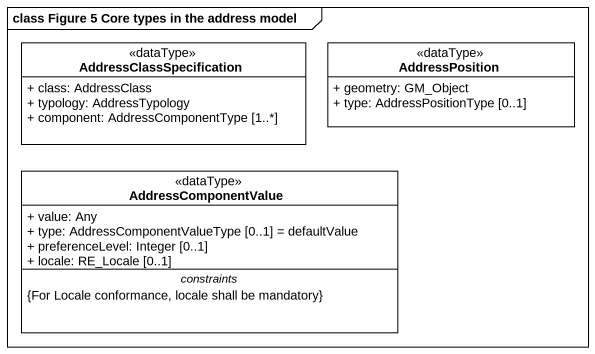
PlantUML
@startuml
mainframe class Figure 5 Core types in the address model
hide circle
hide empty members
skinparam classAttributeIconSize 0
class AddressClassSpecification <<dataType>> #FFFFFF {
  + class: AddressClass
  + typology: AddressTypology
  + component: AddressComponentType [1..*]
}
class AddressPosition <<dataType>> #FFFFFF {
  + geometry: GM_Object
  + type: AddressPositionType [0..1]
}
class AddressComponentValue <<dataType>> #FFFFFF {
  + value: Any
  + type: AddressComponentValueType [0..1] = defaultValue
  + preferenceLevel: Integer [0..1]
  + locale: RE_Locale [0..1]
  -- constraints --
  {For Locale conformance, locale shall be mandatory}
}
@enduml
